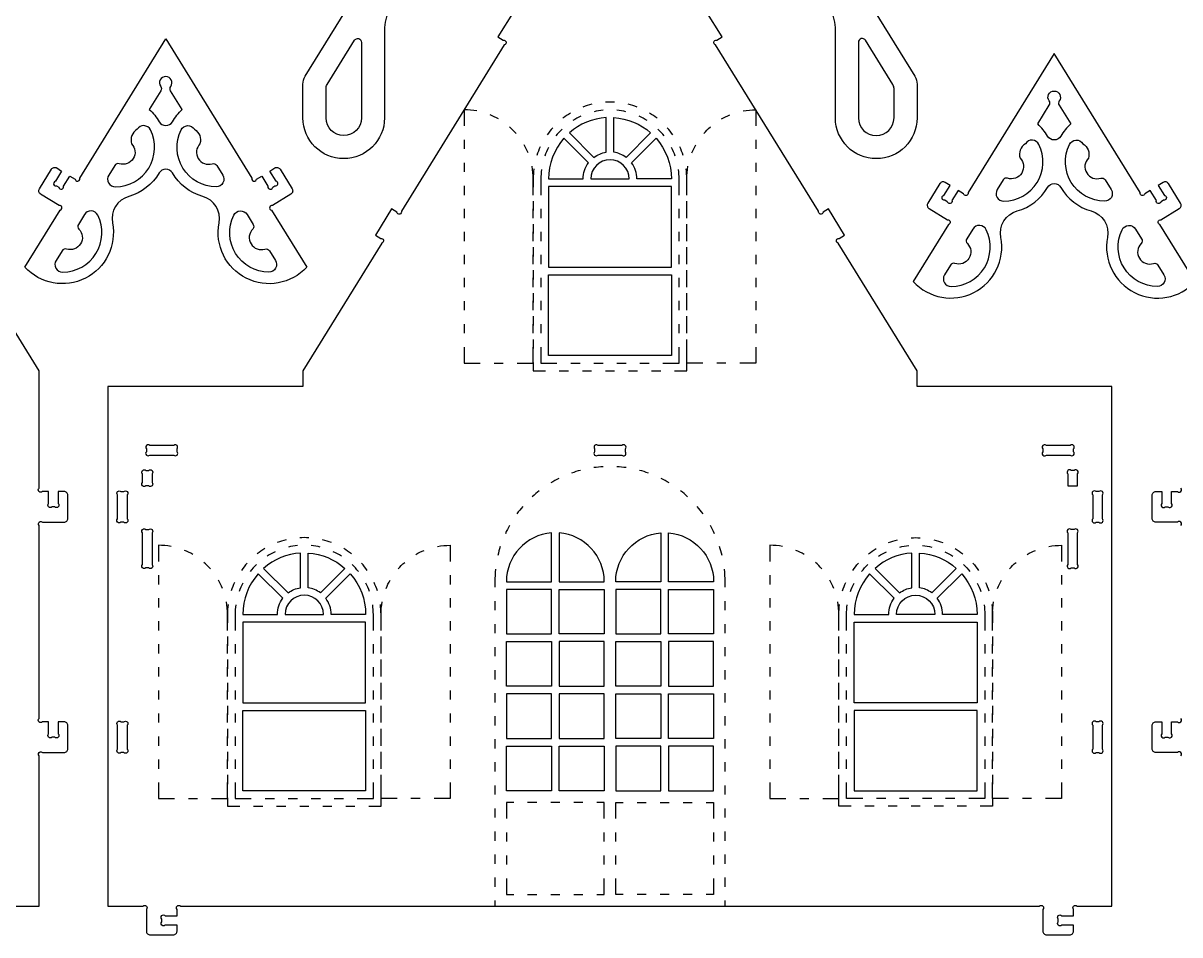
# Model space of a CAD drawing. Extents: x 2214 to 6765, y -423 to 2511.
# Drawn here: x 3046 to 4493, y -423 to 718 of the extents above; entities that cross this region are included whole.
import ezdxf

# ---------------------------------------------------------------- set-up
doc = ezdxf.new("R2010")
doc.units = 0
doc.header["$MEASUREMENT"] = 0
doc.layers.add('LAYER1', color=18, linetype='CONTINUOUS')

msp = doc.modelspace()

# ---------------------------------------------------------------- linework, layer by layer
at = {"layer": 'LAYER1'}
for points in [[(3529.8, 750, 0.364346), (3498, 712.2), (3498, 599.2, -1), (3396, 599.2), (3396, 641.3, -0.139213), (3398.8, 651.3), (3494.6, 806.4, 1)], [(4065.3, 806.4), (4161.1, 651.3, -0.139213), (4164, 641.3), (4164, 599.2, -1), (4061.9, 599.2), (4061.9, 712.2, 0.364346), (4030.1, 750, -0.419429)], [(3660, 733.2), (3639.8, 700.5), (3646.4, 696.4, -1), (3647.8, 690.6), (3519.3, 482.5, -1), (3513.4, 481.1), (3506.8, 485.2), (3486.6, 452.5), (3493.2, 448.4, -1), (3494.6, 442.6), (3396, 282.8), (3396, 263.4), (3152.1, 263.4), (3152.1, -386.6), (3195.9, -386.6, -1), (3200.1, -390.8), (3200.1, -417.8, 0.414214), (3204.9, -422.6), (3233.7, -422.6, 0.414214), (3238.5, -417.8), (3238.5, -410.6), (3223.6, -410.6, -1), (3219.3, -406.3), (3219.3, -402.8, -1), (3223.6, -398.6), (3238.5, -398.6), (3238.5, -390.8, -1), (3242.8, -386.6), (4317.1, -386.6, -1), (4321.4, -390.8), (4321.4, -417.8, 0.414214), (4326.2, -422.6), (4355, -422.6, 0.414214), (4359.8, -417.8), (4359.8, -410.6), (4344.9, -410.6, -1), (4340.6, -406.3), (4340.6, -402.8, -1), (4344.9, -398.6), (4359.8, -398.6), (4359.8, -390.8, -1), (4364.1, -386.6), (4407.8, -386.6), (4407.8, 263.4), (4164, 263.4), (4164, 282.8), (4065.3, 442.6, -1), (4066.7, 448.4), (4073.3, 452.5), (4053.1, 485.2), (4046.5, 481.1, -1), (4040.7, 482.5), (3912.1, 690.6, -1), (3913.5, 696.4), (3920.1, 700.5), (3899.9, 733.2)], [(3613.5, 607.8, 0.046286), (3597.6, 609.2), (3597.6, 589.2)], [(3757.1, 616.1, 0.030028), (3746.1, 612.7)], [(3771.3, 608.8, 0.033367), (3760, 606.9)], [(3785.7, 618.7, 0.030028), (3774.2, 618.7)], [(3799.9, 606.9, 0.033367), (3788.6, 608.8)], [(3813.8, 612.7, 0.030028), (3802.8, 616.1)], [(3946.5, 607.8, -0.046286), (3962.4, 609.2), (3962.4, 589.2)], [(3640.4, 597.9, 0.033367), (3630, 602.9)], [(3730.6, 605.1, 0.030028), (3721.1, 598.6)], [(3743.7, 601.2, 0.033367), (3733.6, 595.7)], [(3826.4, 595.7, 0.033367), (3816.3, 601.2)], [(3838.9, 598.6, 0.030028), (3829.3, 605.1)], [(3919.5, 597.9, -0.033367), (3929.9, 602.9)], [(3662.6, 579.7, 0.033367), (3654.4, 587.9)], [(3708.4, 586.9, 0.030028), (3701.3, 577.8)], [(3720, 585, 0.033367), (3712.2, 576.5)], [(3847.7, 576.5, 0.033367), (3839.9, 585)], [(3858.6, 577.8, 0.030028), (3851.5, 586.9)], [(3897.3, 579.7, -0.033367), (3905.5, 587.9)], [(3677.6, 555.3, 0.033367), (3672.6, 565.6)], [(3882.3, 555.3, -0.033367), (3887.3, 565.6)], [(3692.7, 562.9, 0.030028), (3688.5, 552.1)], [(3702.9, 562, 0.033367), (3698.4, 551.4)], [(3861.5, 551.4, 0.033367), (3857, 562)], [(3871.4, 552.1, 0.030028), (3867.2, 562.9)], [(3684, 502.7), (3684, 522.8, 0.046286), (3682.5, 538.7)], [(3876, 502.7), (3876, 522.8, -0.046286), (3877.4, 538.7)], [(3684.8, 535.3, 0.03248), (3684, 522.8)], [(3694.4, 534.6, 0.03415), (3693.6, 522.8)], [(3866.4, 502.7), (3866.4, 522.8, 0.03415), (3865.6, 534.6)], [(3876, 512.3), (3876, 522.8, 0.03248), (3875.2, 535.3)], [(3022.1, -386.6), (3065.9, -386.6), (3065.9, -198.8, -1), (3070.1, -194.6), (3097.1, -194.6, 0.414214), (3101.9, -189.8), (3101.9, -161, 0.414214), (3097.1, -156.2), (3089.9, -156.2), (3089.9, -171.1, -1), (3085.6, -175.4), (3082.1, -175.4, -1), (3077.9, -171.1), (3077.9, -156.2), (3070.1, -156.2, -1), (3065.9, -151.9), (3065.9, 89.2, -1), (3070.1, 93.4), (3097.1, 93.4, 0.414214), (3101.9, 98.2), (3101.9, 127, 0.414214), (3097.1, 131.8), (3089.9, 131.8), (3089.9, 116.9, -1), (3085.6, 112.6), (3082.1, 112.6, -1), (3077.9, 116.9), (3077.9, 131.8), (3070.1, 131.8, -1), (3065.9, 136.1), (3065.9, 282.8), (2967.2, 442.6, -1)], [(3771.3, 162.8, 0.020015), (3759.9, 161.7)], [(3800.1, 161.7, 0.020015), (3788.6, 162.8)], [(3716, 148.1, 0.020015), (3705.9, 142.6)], [(3742.9, 158.3, 0.020015), (3731.9, 154.9)], [(3828, 154.9, 0.020015), (3817, 158.3)], [(3854, 142.6, 0.020015), (3843.9, 148.1)], [(3691.6, 132.8, 0.020015), (3682.8, 125.4)], [(3877.1, 125.4, 0.020015), (3868.3, 132.8)], [(4494.1, 89.2, 1), (4489.8, 93.4), (4462.9, 93.4, -0.414214), (4458.1, 98.2), (4458.1, 127, -0.414214), (4462.9, 131.8), (4470.1, 131.8), (4470.1, 116.9, 1), (4474.3, 112.6), (4477.8, 112.6, 1), (4482.1, 116.9), (4482.1, 131.8), (4489.8, 131.8, 1), (4494.1, 136.1)], [(3670.8, 113, 0.020015), (3663.6, 104)], [(3896.3, 104, 0.020015), (3889.1, 113)], [(3654.3, 89.4, 0.020015), (3649.1, 79.1)], [(3910.8, 79.1, 0.020015), (3905.6, 89.4)], [(3403.4, 74, 0.030028), (3391.9, 74)], [(4156.5, 74, -0.030028), (4168, 74)], [(3231.1, 63.1, 0.046286), (3215.2, 64.6), (3215.2, 44.5)], [(3258.1, 53.2, 0.033367), (3247.7, 58.3)], [(3348.3, 60.5, 0.030028), (3338.7, 54)], [(3374.8, 71.5, 0.030028), (3363.8, 68)], [(3389, 64.2, 0.033367), (3377.7, 62.3)], [(3417.6, 62.3, 0.033367), (3406.3, 64.2)], [(3431.5, 68, 0.030028), (3420.5, 71.5)], [(3456.5, 54, 0.030028), (3447, 60.5)], [(3537.2, 53.2, -0.033367), (3547.6, 58.3)], [(3564.1, 63.1, -0.046286), (3580, 64.6), (3580, 44.5)], [(3642.8, 63, 0.020015), (3639.7, 51.9)], [(3920.2, 51.9, 0.020015), (3917.1, 63)], [(3995.8, 63.1, 0.046286), (3979.9, 64.6), (3979.9, 44.5)], [(4022.7, 53.2, 0.033367), (4012.3, 58.3)], [(4103.4, 54, -0.030028), (4112.9, 60.5)], [(4128.4, 68, -0.030028), (4139.4, 71.5)], [(4142.3, 62.3, -0.033367), (4153.6, 64.2)], [(4170.9, 64.2, -0.033367), (4182.3, 62.3)], [(4185.1, 71.5, -0.030028), (4196.1, 68)], [(4211.7, 60.5, -0.030028), (4221.2, 54)], [(4301.9, 53.2, -0.033367), (4312.2, 58.3)], [(4328.8, 63.1, -0.046286), (4344.7, 64.6), (4344.7, 44.5)], [(3361.3, 56.6, 0.033367), (3351.2, 51.1)], [(3444, 51.1, 0.033367), (3433.9, 56.6)], [(4115.9, 51.1, -0.033367), (4126, 56.6)], [(4198.6, 56.6, -0.033367), (4208.7, 51.1)], [(3280.3, 35.1, 0.033367), (3272.1, 43.2)], [(3326.1, 42.2, 0.030028), (3319, 33.2)], [(3337.7, 40.4, 0.033367), (3329.9, 31.9)], [(3465.4, 31.9, 0.033367), (3457.6, 40.4)], [(3476.3, 33.2, 0.030028), (3469.2, 42.2)], [(3515, 35.1, -0.033367), (3523.2, 43.2)], [(3636.8, 34.9, 0.027472), (3636, 19.1), (3636, 12.2)], [(3924, 12.2), (3924, 19.1, 0.027472), (3923.1, 34.9)], [(4044.9, 35.1, 0.033367), (4036.8, 43.2)], [(4083.6, 33.2, -0.030028), (4090.8, 42.2)], [(4094.6, 31.9, -0.033367), (4102.3, 40.4)], [(4222.2, 40.4, -0.033367), (4230, 31.9)], [(4233.8, 42.2, -0.030028), (4241, 33.2)], [(4279.6, 35.1, -0.033367), (4287.8, 43.2)], [(3295.3, 10.7, 0.033367), (3290.3, 21)], [(3310.4, 18.2, 0.030028), (3306.2, 7.5)], [(3320.6, 17.3, 0.033367), (3316.1, 6.8)], [(3479.2, 6.8, 0.033367), (3474.7, 17.3)], [(3489.1, 7.5, 0.030028), (3484.9, 18.2)], [(3500, 10.7, -0.033367), (3505, 21)], [(4059.9, 10.7, 0.033367), (4054.9, 21)], [(4070.9, 7.5, -0.030028), (4075, 18.2)], [(4080.7, 6.8, -0.033367), (4085.3, 17.3)], [(4239.3, 17.3, -0.033367), (4243.8, 6.8)], [(4249.5, 18.2, -0.030028), (4253.7, 7.5)], [(4264.6, 10.7, -0.033367), (4269.6, 21)], [(3301.6, -41.9), (3301.6, -21.8, 0.046286), (3300.2, -5.9)], [(3302.4, -9.4, 0.03248), (3301.6, -21.8)], [(3312, -10, 0.03415), (3311.2, -21.8)], [(3484, -41.9), (3484, -21.8, 0.03415), (3483.2, -10)], [(3493.6, -32.3), (3493.6, -21.8, 0.03248), (3492.8, -9.4)], [(3493.6, -41.9), (3493.6, -21.8, -0.046286), (3495.1, -5.9)], [(4066.3, -41.9), (4066.3, -21.8, 0.046286), (4064.8, -5.9)], [(4066.3, -32.3), (4066.3, -21.8, -0.03248), (4067.1, -9.4)], [(4075.9, -41.9), (4075.9, -21.8, -0.03415), (4076.7, -10)], [(4247.9, -10, -0.03415), (4248.7, -21.8)], [(4257.5, -9.4, -0.03248), (4258.3, -21.8)], [(4258.3, -41.9), (4258.3, -21.8, -0.046286), (4259.8, -5.9)], [(4494.1, -198.8, 1), (4489.8, -194.6), (4462.9, -194.6, -0.414214), (4458.1, -189.8), (4458.1, -161, -0.414214), (4462.9, -156.2), (4470.1, -156.2), (4470.1, -171.1, 1), (4474.3, -175.4), (4477.8, -175.4, 1), (4482.1, -171.1), (4482.1, -156.2), (4489.8, -156.2, 1), (4494.1, -151.9)]]:
    msp.add_lwpolyline(points, format="xyb", dxfattribs=at)
for points in [[(3216.1, 530.3, -0.195222), (3178.2, 500.9, 0.390324), (3157.7, 467.7, -0.755832), (3048.2, 412.4), (3092.3, 483.8, 1), (3090.9, 489.7), (3067.9, 503.8, -0.414214), (3066.4, 510.5), (3081.5, 535, -0.414214), (3088.1, 536.5), (3094.2, 532.7), (3086.4, 520, 1), (3087.8, 514.2), (3090.7, 512.3, 1), (3096.6, 513.7), (3104.5, 526.4), (3111, 522.4, 1), (3116.9, 523.7), (3224.4, 697.8), (3331.9, 523.7, 1), (3337.8, 522.4), (3344.4, 526.4), (3352.2, 513.7, 1), (3358.1, 512.3), (3361, 514.2, 1), (3362.4, 520), (3354.6, 532.7), (3360.7, 536.5, -0.414214), (3367.3, 535), (3382.4, 510.5, -0.414214), (3380.9, 503.8), (3358, 489.7, 1), (3356.6, 483.8), (3400.7, 412.4, -0.755832), (3291.1, 467.7, 0.390324), (3270.6, 500.9, -0.195222), (3232.7, 530.3, 0.575498)], [(3424.8, 599.2), (3424.8, 635.8, -0.139213), (3426.2, 640.9), (3460.4, 696.2, -0.755599), (3469.2, 693.6), (3469.2, 599.2, -1)], [(4135.2, 599.2), (4135.2, 635.8, 0.139213), (4133.7, 640.9), (4099.6, 696.2, 0.755599), (4090.7, 693.6), (4090.7, 599.2, 1)], [(4343.8, 512.2, 0.195222), (4381.7, 482.8, -0.390324), (4402.2, 449.6, 0.755832), (4511.8, 394.4), (4467.7, 465.8, -1), (4469.1, 471.6), (4492, 485.8, 0.414214), (4493.5, 492.4), (4478.4, 516.9, 0.414214), (4471.8, 518.5), (4465.7, 514.7), (4473.5, 502, -1), (4472.1, 496.1), (4469.2, 494.3, -1), (4463.3, 495.7), (4455.5, 508.4), (4448.9, 504.3, -1), (4443, 505.7), (4335.5, 679.7), (4228, 505.7, -1), (4222.1, 504.3), (4215.6, 508.4), (4207.7, 495.7, -1), (4201.8, 494.3), (4198.9, 496.1, -1), (4197.5, 502), (4205.3, 514.7), (4199.2, 518.5, 0.414214), (4192.6, 516.9), (4177.5, 492.4, 0.414214), (4179, 485.8), (4202, 471.6, -1), (4203.3, 465.8), (4159.3, 394.4, 0.755832), (4268.8, 449.6, -0.390324), (4289.3, 482.8, 0.195222), (4327.2, 512.2, -0.575498)], [(3216.1, 594.3, 0.575498), (3232.7, 594.3, -0.077363), (3245.1, 609.6), (3230.5, 633.1, -0.303894), (3230.7, 638.4, 0.612281), (3224.4, 650.8, 0.612281), (3218.1, 638.4, -0.303894), (3218.3, 633.1), (3203.8, 609.6, -0.077363)], [(4343.8, 576.3, -0.575498), (4327.2, 576.3, 0.077363), (4314.9, 591.5), (4329.4, 615, 0.303894), (4329.2, 620.4, -0.612281), (4335.5, 632.7, -0.612281), (4341.8, 620.4, 0.303894), (4341.6, 615), (4356.2, 591.5, 0.077363)], [(3729.2, 580.4), (3759.8, 549.7, -0.125326), (3775.2, 556.1), (3775.2, 599.5, 0.166595)], [(3784.8, 599.5, -0.166595), (3830.8, 580.4), (3800.1, 549.7, 0.125326), (3784.8, 556.1)], [(3153.1, 527.6, 0.589932), (3161.4, 512.9, 0.55259), (3205.3, 584.1, 0.589932), (3188.5, 584.9, 0.344768), (3181.7, 566.8, -0.782555), (3166.2, 541.8, 0.344768), (3160.6, 539.7)], [(3295.7, 527.6, -0.589932), (3287.5, 512.9, -0.55259), (3243.5, 584.1, -0.589932), (3260.3, 584.9, -0.344768), (3267.2, 566.8, 0.782555), (3282.6, 541.8, -0.344768), (3288.2, 539.7)], [(3722.4, 573.6, 0.182708), (3703.2, 522.8), (3746.4, 522.8, -0.161906), (3753.1, 542.9)], [(3837.6, 573.6, -0.182708), (3856.8, 522.8), (3813.6, 522.8, 0.161906), (3806.9, 542.9)], [(4264.2, 509.5, 0.589932), (4272.5, 494.9, 0.55259), (4316.4, 566, 0.589932), (4299.6, 566.8, 0.344768), (4292.8, 548.8, -0.782555), (4277.3, 523.7, 0.344768), (4271.7, 521.7)], [(4406.8, 509.5, -0.589932), (4398.6, 494.9, -0.55259), (4354.6, 566, -0.589932), (4371.4, 566.8, -0.344768), (4378.3, 548.8, 0.782555), (4393.7, 523.7, -0.344768), (4399.3, 521.7)], [(3804, 522.8, 1), (3756, 522.8)], [(3094.7, 433), (3087.2, 420.9, 0.589932), (3095.5, 406.2, 0.55259), (3139.4, 477.4, 0.589932), (3122.6, 478.2), (3115.1, 466, 0.344768), (3115.8, 460.1, -0.782555), (3100.3, 435.1, 0.344768)], [(3354.1, 433), (3361.6, 420.9, -0.589932), (3353.4, 406.2, -0.55259), (3309.4, 477.4, -0.589932), (3326.2, 478.2), (3333.7, 466, -0.344768), (3333.1, 460.1, 0.782555), (3348.5, 435.1, -0.344768)], [(4205.8, 415), (4198.3, 402.8, 0.589932), (4206.6, 388.2, 0.55259), (4250.5, 459.3, 0.589932), (4233.7, 460.1), (4226.2, 448, 0.344768), (4226.9, 442.1, -0.782555), (4211.4, 417, 0.344768)], [(4465.2, 415), (4472.7, 402.8, -0.589932), (4464.5, 388.2, -0.55259), (4420.5, 459.3, -0.589932), (4437.3, 460.1), (4444.8, 448, -0.344768), (4444.2, 442.1, 0.782555), (4459.6, 417, -0.344768)], [(3204.4, 177.4), (3234.3, 177.4, 1), (3238.5, 181.7), (3238.5, 185.2, 1), (3234.3, 189.4), (3204.4, 189.4, 1), (3200.1, 185.2), (3200.1, 181.7, 1)], [(3765, 177.4), (3794.9, 177.4, 1), (3799.2, 181.7), (3799.2, 185.2, 1), (3794.9, 189.4), (3765, 189.4, 1), (3760.8, 185.2), (3760.8, 181.7, 1)], [(4321.4, 185.2), (4321.4, 181.7, 1), (4325.7, 177.4), (4355.5, 177.4, 1), (4359.8, 181.7), (4359.8, 185.2, 1), (4355.5, 189.4), (4325.7, 189.4, 1)], [(3207.3, 154), (3207.3, 143.3, -1), (3203.1, 139), (3199.6, 139, -1), (3195.3, 143.3), (3195.3, 154, -1), (3199.6, 158.2), (3203.1, 158.2, -1)], [(4364.6, 139), (4364.6, 154, 1), (4360.3, 158.2), (4356.9, 158.2, 1), (4352.6, 154), (4352.6, 139)], [(3176.1, 127.6), (3176.1, 97.7, -1), (3171.9, 93.4), (3168.4, 93.4, -1), (3164.1, 97.7), (3164.1, 127.6, -1), (3168.4, 131.8), (3171.9, 131.8, -1)], [(4383.8, 127.6), (4383.8, 97.7, 1), (4388.1, 93.4), (4391.5, 93.4, 1), (4395.8, 97.7), (4395.8, 127.6, 1), (4391.5, 131.8), (4388.1, 131.8, 1)], [(3207.3, 80), (3207.3, 40.5, -1), (3203.1, 36.3), (3199.6, 36.3, -1), (3195.3, 40.5), (3195.3, 80, -1), (3199.6, 84.3), (3203.1, 84.3, -1)], [(3706.8, 19.1), (3706.8, 80.1, 0.3914), (3650.4, 19.1)], [(3716.4, 19.1), (3772.8, 19.1, 0.3914), (3716.4, 80.1)], [(3843.6, 19.1), (3787.2, 19.1, -0.3914), (3843.6, 80.1)], [(3853.2, 19.1), (3853.2, 80.1, -0.3914), (3909.6, 19.1)], [(4352.6, 80), (4352.6, 40.5, 1), (4356.9, 36.3), (4360.3, 36.3, 1), (4364.6, 40.5), (4364.6, 80, 1), (4360.3, 84.3), (4356.9, 84.3, 1)], [(3346.8, 35.8), (3377.5, 5.1, -0.125326), (3392.8, 11.5), (3392.8, 54.9, 0.166595)], [(3402.4, 54.9, -0.166595), (3448.4, 35.8), (3417.8, 5.1, 0.125326), (3402.4, 11.5)], [(4157.5, 54.9, 0.166595), (4111.5, 35.8), (4142.2, 5.1, -0.125326), (4157.5, 11.5)], [(4213.1, 35.8), (4182.4, 5.1, 0.125326), (4167.1, 11.5), (4167.1, 54.9, -0.166595)], [(3340, 29, 0.182708), (3320.8, -21.8), (3364, -21.8, -0.161906), (3370.7, -1.7)], [(3455.2, 29, -0.182708), (3474.4, -21.8), (3431.2, -21.8, 0.161906), (3424.5, -1.7)], [(4104.7, 29, 0.182708), (4085.5, -21.8), (4128.7, -21.8, -0.161906), (4135.4, -1.7)], [(4219.9, 29, -0.182708), (4239.1, -21.8), (4195.9, -21.8, 0.161906), (4189.2, -1.7)], [(3421.6, -21.8, 1), (3373.6, -21.8)], [(4138.3, -21.8, -1), (4186.3, -21.8)], [(3176.1, -160.4), (3176.1, -190.3, -1), (3171.9, -194.6), (3168.4, -194.6, -1), (3164.1, -190.3), (3164.1, -160.4, -1), (3168.4, -156.2), (3171.9, -156.2, -1)], [(4383.8, -160.4), (4383.8, -190.3, 1), (4388.1, -194.6), (4391.5, -194.6, 1), (4395.8, -190.3), (4395.8, -160.4, 1), (4391.5, -156.2), (4388.1, -156.2, 1)]]:
    msp.add_lwpolyline(points, format="xyb", close=True, dxfattribs=at)
for points in [[(3597.6, 571.9), (3597.6, 560.3)], [(3962.4, 571.9), (3962.4, 560.3)], [(3597.6, 543), (3597.6, 531.5)], [(3962.4, 543), (3962.4, 531.5)], [(3684, 522.8), (3684, 512.3)], [(3693.6, 522.8), (3693.6, 502.7)], [(3597.6, 514.2), (3597.6, 502.7)], [(3962.4, 514.2), (3962.4, 502.7)], [(3684, 495), (3684, 483.5)], [(3876, 483.5), (3876, 495)], [(3597.6, 485.4), (3597.6, 473.9)], [(3684, 473.9), (3684, 485.4)], [(3693.6, 485.4), (3693.6, 473.9)], [(3866.4, 473.9), (3866.4, 485.4)], [(3876, 473.9), (3876, 485.4)], [(3962.4, 485.4), (3962.4, 473.9)], [(3684, 466.2), (3684, 454.7)], [(3876, 454.7), (3876, 466.2)], [(3597.6, 456.6), (3597.6, 445.1)], [(3684, 445.1), (3684, 456.6)], [(3693.6, 456.6), (3693.6, 445.1)], [(3866.4, 445.1), (3866.4, 456.6)], [(3876, 445.1), (3876, 456.6)], [(3962.4, 456.6), (3962.4, 445.1)], [(3684, 437.4), (3684, 425.9)], [(3876, 425.9), (3876, 437.4)], [(3597.6, 427.8), (3597.6, 416.2)], [(3684, 416.3), (3684, 427.8)], [(3693.6, 427.8), (3693.6, 416.3)], [(3866.4, 416.3), (3866.4, 427.8)], [(3876, 416.3), (3876, 427.8)], [(3962.4, 427.8), (3962.4, 416.2)], [(3684, 408.6), (3684, 397.1)], [(3876, 397.1), (3876, 408.6)], [(3597.6, 399), (3597.6, 387.4)], [(3684, 387.5), (3684, 399)], [(3693.6, 399), (3693.6, 387.5)], [(3866.4, 387.5), (3866.4, 399)], [(3876, 387.5), (3876, 399)], [(3962.4, 399), (3962.4, 387.4)], [(3684, 379.8), (3684, 368.2)], [(3876, 368.2), (3876, 379.8)], [(3597.6, 370.1), (3597.6, 358.6)], [(3684, 358.6), (3684, 370.2)], [(3693.6, 370.2), (3693.6, 358.6)], [(3866.4, 358.6), (3866.4, 370.2)], [(3876, 358.6), (3876, 370.2)], [(3962.4, 370.1), (3962.4, 358.6)], [(3684, 351), (3684, 339.4)], [(3876, 339.4), (3876, 351)], [(3597.6, 341.3), (3597.6, 329.8)], [(3684, 329.8), (3684, 341.3)], [(3693.6, 341.3), (3693.6, 329.8)], [(3866.4, 329.8), (3866.4, 341.3)], [(3876, 329.8), (3876, 341.3)], [(3962.4, 341.3), (3962.4, 329.8)], [(3684, 322.1), (3684, 310.6)], [(3876, 310.6), (3876, 322.1)], [(3597.6, 312.5), (3597.6, 292.4)], [(3663.8, 292.4), (3684, 292.4), (3684, 312.5)], [(3693.6, 312.5), (3693.6, 292.4), (3713.7, 292.4)], [(3846.2, 292.4), (3866.4, 292.4), (3866.4, 312.5)], [(3896.1, 292.4), (3876, 292.4), (3876, 312.5)], [(3962.4, 312.5), (3962.4, 292.4)], [(3597.6, 292.4), (3617.7, 292.4)], [(3635, 292.4), (3646.5, 292.4)], [(3684, 293.3), (3684, 282.8), (3699.3, 282.8)], [(3731, 292.4), (3742.5, 292.4)], [(3759.8, 292.4), (3771.3, 292.4)], [(3788.6, 292.4), (3800.1, 292.4)], [(3817.4, 292.4), (3829, 292.4)], [(3860.7, 282.8), (3876, 282.8), (3876, 293.3)], [(3924.9, 292.4), (3913.4, 292.4)], [(3962.4, 292.4), (3942.2, 292.4)], [(3716.6, 282.8), (3728.1, 282.8)], [(3745.4, 282.8), (3756.9, 282.8)], [(3774.2, 282.8), (3785.7, 282.8)], [(3803, 282.8), (3814.5, 282.8)], [(3831.8, 282.8), (3843.4, 282.8)], [(3215.2, 27.2), (3215.2, 15.7)], [(3580, 27.2), (3580, 15.7)], [(3979.9, 27.2), (3979.9, 15.7)], [(4344.7, 27.2), (4344.7, 15.7)], [(3215.2, -1.6), (3215.2, -13.1)], [(3580, -1.6), (3580, -13.1)], [(3636, -5.1), (3636, -16.6)], [(3924, -16.6), (3924, -5.1)], [(3979.9, -1.6), (3979.9, -13.1)], [(4344.7, -1.6), (4344.7, -13.1)], [(3301.6, -21.8), (3301.6, -32.3)], [(3311.2, -21.8), (3311.2, -41.9)], [(4248.7, -21.8), (4248.7, -41.9)], [(4258.3, -21.8), (4258.3, -32.3)], [(3215.2, -30.4), (3215.2, -41.9)], [(3580, -30.4), (3580, -41.9)], [(3636, -33.9), (3636, -45.4)], [(3924, -45.4), (3924, -33.9)], [(3979.9, -30.4), (3979.9, -41.9)], [(4344.7, -30.4), (4344.7, -41.9)], [(3301.6, -49.6), (3301.6, -61.1)], [(3493.6, -61.1), (3493.6, -49.6)], [(4066.3, -61.1), (4066.3, -49.6)], [(4258.3, -49.6), (4258.3, -61.1)], [(3215.2, -59.2), (3215.2, -70.7)], [(3301.6, -70.7), (3301.6, -59.2)], [(3311.2, -59.2), (3311.2, -70.7)], [(3484, -70.7), (3484, -59.2)], [(3493.6, -70.7), (3493.6, -59.2)], [(3580, -59.2), (3580, -70.7)], [(3636, -62.7), (3636, -74.2)], [(3924, -74.2), (3924, -62.7)], [(3979.9, -59.2), (3979.9, -70.7)], [(4066.3, -70.7), (4066.3, -59.2)], [(4075.9, -70.7), (4075.9, -59.2)], [(4248.7, -59.2), (4248.7, -70.7)], [(4258.3, -70.7), (4258.3, -59.2)], [(4344.7, -59.2), (4344.7, -70.7)], [(3301.6, -78.4), (3301.6, -89.9)], [(3493.6, -89.9), (3493.6, -78.4)], [(4066.3, -89.9), (4066.3, -78.4)], [(4258.3, -78.4), (4258.3, -89.9)], [(3215.2, -88), (3215.2, -99.6)], [(3301.6, -99.5), (3301.6, -88)], [(3311.2, -88), (3311.2, -99.5)], [(3484, -99.5), (3484, -88)], [(3493.6, -99.5), (3493.6, -88)], [(3580, -88), (3580, -99.6)], [(3636, -91.5), (3636, -103.1)], [(3924, -103.1), (3924, -91.5)], [(3979.9, -88), (3979.9, -99.6)], [(4066.3, -99.5), (4066.3, -88)], [(4075.9, -99.5), (4075.9, -88)], [(4248.7, -88), (4248.7, -99.5)], [(4258.3, -99.5), (4258.3, -88)], [(4344.7, -88), (4344.7, -99.6)], [(3301.6, -107.2), (3301.6, -118.7)], [(3493.6, -118.7), (3493.6, -107.2)], [(4066.3, -118.7), (4066.3, -107.2)], [(4258.3, -107.2), (4258.3, -118.7)], [(3215.2, -116.8), (3215.2, -128.4)], [(3301.6, -128.3), (3301.6, -116.8)], [(3311.2, -116.8), (3311.2, -128.3)], [(3484, -128.3), (3484, -116.8)], [(3493.6, -128.3), (3493.6, -116.8)], [(3580, -116.8), (3580, -128.4)], [(3636, -120.3), (3636, -131.9)], [(3924, -131.9), (3924, -120.3)], [(3979.9, -116.8), (3979.9, -128.4)], [(4066.3, -128.3), (4066.3, -116.8)], [(4075.9, -128.3), (4075.9, -116.8)], [(4248.7, -116.8), (4248.7, -128.3)], [(4258.3, -128.3), (4258.3, -116.8)], [(4344.7, -116.8), (4344.7, -128.4)], [(3301.6, -136), (3301.6, -147.6)], [(3493.6, -147.6), (3493.6, -136)], [(4066.3, -147.6), (4066.3, -136)], [(4258.3, -136), (4258.3, -147.6)], [(3215.2, -145.7), (3215.2, -157.2)], [(3301.6, -157.2), (3301.6, -145.6)], [(3311.2, -145.6), (3311.2, -157.2)], [(3484, -157.2), (3484, -145.6)], [(3493.6, -157.2), (3493.6, -145.6)], [(3580, -145.7), (3580, -157.2)], [(3636, -149.2), (3636, -160.7)], [(3924, -160.7), (3924, -149.2)], [(3979.9, -145.7), (3979.9, -157.2)], [(4066.3, -157.2), (4066.3, -145.6)], [(4075.9, -157.2), (4075.9, -145.6)], [(4248.7, -145.6), (4248.7, -157.2)], [(4258.3, -157.2), (4258.3, -145.6)], [(4344.7, -145.7), (4344.7, -157.2)], [(3301.6, -164.8), (3301.6, -176.4)], [(3493.6, -176.4), (3493.6, -164.8)], [(4066.3, -176.4), (4066.3, -164.8)], [(4258.3, -164.8), (4258.3, -176.4)], [(3215.2, -174.5), (3215.2, -186)], [(3301.6, -186), (3301.6, -174.5)], [(3311.2, -174.5), (3311.2, -186)], [(3484, -186), (3484, -174.5)], [(3493.6, -186), (3493.6, -174.5)], [(3580, -174.5), (3580, -186)], [(3636, -178), (3636, -189.5)], [(3924, -189.5), (3924, -178)], [(3979.9, -174.5), (3979.9, -186)], [(4066.3, -186), (4066.3, -174.5)], [(4075.9, -186), (4075.9, -174.5)], [(4248.7, -174.5), (4248.7, -186)], [(4258.3, -186), (4258.3, -174.5)], [(4344.7, -174.5), (4344.7, -186)], [(3301.6, -193.7), (3301.6, -205.2)], [(3493.6, -205.2), (3493.6, -193.7)], [(4066.3, -205.2), (4066.3, -193.7)], [(4258.3, -193.7), (4258.3, -205.2)], [(3215.2, -203.3), (3215.2, -214.8)], [(3301.6, -214.8), (3301.6, -203.3)], [(3311.2, -203.3), (3311.2, -214.8)], [(3484, -214.8), (3484, -203.3)], [(3493.6, -214.8), (3493.6, -203.3)], [(3580, -203.3), (3580, -214.8)], [(3636, -206.8), (3636, -218.3)], [(3924, -218.3), (3924, -206.8)], [(3979.9, -203.3), (3979.9, -214.8)], [(4066.3, -214.8), (4066.3, -203.3)], [(4075.9, -214.8), (4075.9, -203.3)], [(4248.7, -203.3), (4248.7, -214.8)], [(4258.3, -214.8), (4258.3, -203.3)], [(4344.7, -203.3), (4344.7, -214.8)], [(3301.6, -222.5), (3301.6, -234)], [(3493.6, -234), (3493.6, -222.5)], [(4066.3, -234), (4066.3, -222.5)], [(4258.3, -222.5), (4258.3, -234)], [(3215.2, -232.1), (3215.2, -252.2)], [(3281.5, -252.2), (3301.6, -252.2), (3301.6, -232.1)], [(3311.2, -232.1), (3311.2, -252.2), (3331.4, -252.2)], [(3463.9, -252.2), (3484, -252.2), (3484, -232.1)], [(3513.8, -252.2), (3493.6, -252.2), (3493.6, -232.1)], [(3580, -232.1), (3580, -252.2)], [(3636, -235.6), (3636, -247.1)], [(3924, -247.1), (3924, -235.6)], [(3979.9, -232.1), (3979.9, -252.2)], [(4046.1, -252.2), (4066.3, -252.2), (4066.3, -232.1)], [(4096, -252.2), (4075.9, -252.2), (4075.9, -232.1)], [(4248.7, -232.1), (4248.7, -252.2), (4228.6, -252.2)], [(4278.4, -252.2), (4258.3, -252.2), (4258.3, -232.1)], [(4344.7, -232.1), (4344.7, -252.2)], [(3215.2, -252.2), (3235.4, -252.2)], [(3252.7, -252.2), (3264.2, -252.2)], [(3301.6, -251.3), (3301.6, -261.8), (3316.9, -261.8)], [(3348.6, -252.2), (3360.2, -252.2)], [(3377.5, -252.2), (3389, -252.2)], [(3406.3, -252.2), (3417.8, -252.2)], [(3435.1, -252.2), (3446.6, -252.2)], [(3478.3, -261.8), (3493.6, -261.8), (3493.6, -251.3)], [(3542.6, -252.2), (3531.1, -252.2)], [(3580, -252.2), (3559.9, -252.2)], [(3659.7, -257), (3650.4, -257), (3650.4, -277.1)], [(3688.5, -257), (3677, -257)], [(3717.3, -257), (3705.8, -257)], [(3746.1, -257), (3734.6, -257)], [(3772.8, -277.1), (3772.8, -257), (3763.4, -257)], [(3787.2, -277.1), (3787.2, -257), (3796.5, -257)], [(3813.8, -257), (3825.3, -257)], [(3842.6, -257), (3854.1, -257)], [(3871.4, -257), (3882.9, -257)], [(3900.2, -257), (3909.6, -257), (3909.6, -277.1)], [(3979.9, -252.2), (4000, -252.2)], [(4017.3, -252.2), (4028.8, -252.2)], [(4081.6, -261.8), (4066.3, -261.8), (4066.3, -251.3)], [(4124.8, -252.2), (4113.3, -252.2)], [(4153.6, -252.2), (4142.1, -252.2)], [(4182.5, -252.2), (4170.9, -252.2)], [(4211.3, -252.2), (4199.7, -252.2)], [(4258.3, -251.3), (4258.3, -261.8), (4243, -261.8)], [(4307.2, -252.2), (4295.7, -252.2)], [(4344.7, -252.2), (4324.5, -252.2)], [(3334.2, -261.8), (3345.8, -261.8)], [(3363.1, -261.8), (3374.6, -261.8)], [(3391.9, -261.8), (3403.4, -261.8)], [(3420.7, -261.8), (3432.2, -261.8)], [(3449.5, -261.8), (3461, -261.8)], [(3636, -264.4), (3636, -276)], [(3924, -276), (3924, -264.4)], [(4110.4, -261.8), (4098.9, -261.8)], [(4139.2, -261.8), (4127.7, -261.8)], [(4168, -261.8), (4156.5, -261.8)], [(4196.9, -261.8), (4185.3, -261.8)], [(4225.7, -261.8), (4214.2, -261.8)], [(3636, -293.3), (3636, -304.8)], [(3650.4, -294.4), (3650.4, -305.9)], [(3772.8, -305.9), (3772.8, -294.4)], [(3787.2, -305.9), (3787.2, -294.4)], [(3909.6, -294.4), (3909.6, -305.9)], [(3924, -304.8), (3924, -293.3)], [(3636, -322.1), (3636, -333.6)], [(3650.4, -323.2), (3650.4, -334.8)], [(3772.8, -334.8), (3772.8, -323.2)], [(3787.2, -334.8), (3787.2, -323.2)], [(3909.6, -323.2), (3909.6, -334.8)], [(3924, -333.6), (3924, -322.1)], [(3636, -350.9), (3636, -362.4)], [(3650.4, -352.1), (3650.4, -372.2)], [(3763.4, -372.2), (3772.8, -372.2), (3772.8, -352.1)], [(3796.5, -372.2), (3787.2, -372.2), (3787.2, -352.1)], [(3909.6, -352.1), (3909.6, -372.2)], [(3924, -362.4), (3924, -350.9)], [(3650.4, -372.2), (3659.7, -372.2)], [(3677, -372.2), (3688.5, -372.2)], [(3705.8, -372.2), (3717.3, -372.2)], [(3734.6, -372.2), (3746.1, -372.2)], [(3825.3, -372.2), (3813.8, -372.2)], [(3854.1, -372.2), (3842.6, -372.2)], [(3882.9, -372.2), (3871.4, -372.2)], [(3909.6, -372.2), (3900.2, -372.2)], [(3636, -379.7), (3636, -386.6), (3656, -386.6)], [(3673.3, -386.6), (3684.9, -386.6)], [(3702.1, -386.6), (3713.7, -386.6)], [(3731, -386.6), (3742.5, -386.6)], [(3759.8, -386.6), (3771.3, -386.6)], [(3788.6, -386.6), (3800.1, -386.6)], [(3817.4, -386.6), (3829, -386.6)], [(3846.2, -386.6), (3857.8, -386.6)], [(3875.1, -386.6), (3886.6, -386.6)], [(3903.9, -386.6), (3924, -386.6)], [(3924, -386.6), (3924, -379.7)]]:
    msp.add_lwpolyline(points, dxfattribs=at)
for points in [[(3856.8, 513.2), (3703.2, 513.2), (3703.2, 412.4), (3856.8, 412.4)], [(3856.8, 402.8), (3856.8, 302), (3703.2, 302), (3703.2, 402.8)], [(3650.4, 9.5), (3650.4, -46.3), (3706.8, -46.3), (3706.8, 9.5)], [(3772.8, 9.5), (3772.8, -46.3), (3716.4, -46.3), (3716.4, 9.5)], [(3787.2, 9.5), (3787.2, -46.3), (3843.6, -46.3), (3843.6, 9.5)], [(3909.6, 9.5), (3909.6, -46.3), (3853.2, -46.3), (3853.2, 9.5)], [(3474.4, -31.4), (3320.8, -31.4), (3320.8, -132.2), (3474.4, -132.2)], [(4085.5, -31.4), (4239.1, -31.4), (4239.1, -132.2), (4085.5, -132.2)], [(3706.8, -111.7), (3650.4, -111.7), (3650.4, -55.9), (3706.8, -55.9)], [(3716.4, -55.9), (3716.4, -111.7), (3772.8, -111.7), (3772.8, -55.9)], [(3843.6, -55.9), (3843.6, -111.7), (3787.2, -111.7), (3787.2, -55.9)], [(3853.2, -111.7), (3909.6, -111.7), (3909.6, -55.9), (3853.2, -55.9)], [(3706.8, -121.3), (3650.4, -121.3), (3650.4, -177.2), (3706.8, -177.2)], [(3772.8, -177.2), (3772.8, -121.3), (3716.4, -121.3), (3716.4, -177.2)], [(3787.2, -177.2), (3787.2, -121.3), (3843.6, -121.3), (3843.6, -177.2)], [(3853.2, -121.3), (3909.6, -121.3), (3909.6, -177.2), (3853.2, -177.2)], [(3474.4, -141.8), (3474.4, -242.6), (3320.8, -242.6), (3320.8, -141.8)], [(4085.5, -141.8), (4085.5, -242.6), (4239.1, -242.6), (4239.1, -141.8)], [(3706.8, -242.6), (3650.4, -242.6), (3650.4, -186.8), (3706.8, -186.8)], [(3716.4, -186.8), (3772.8, -186.8), (3772.8, -242.6), (3716.4, -242.6)], [(3843.6, -186.8), (3787.2, -186.8), (3787.2, -242.6), (3843.6, -242.6)], [(3853.2, -242.6), (3909.6, -242.6), (3909.6, -186.8), (3853.2, -186.8)]]:
    msp.add_lwpolyline(points, close=True, dxfattribs=at)

doc.saveas('drawing.dxf')
